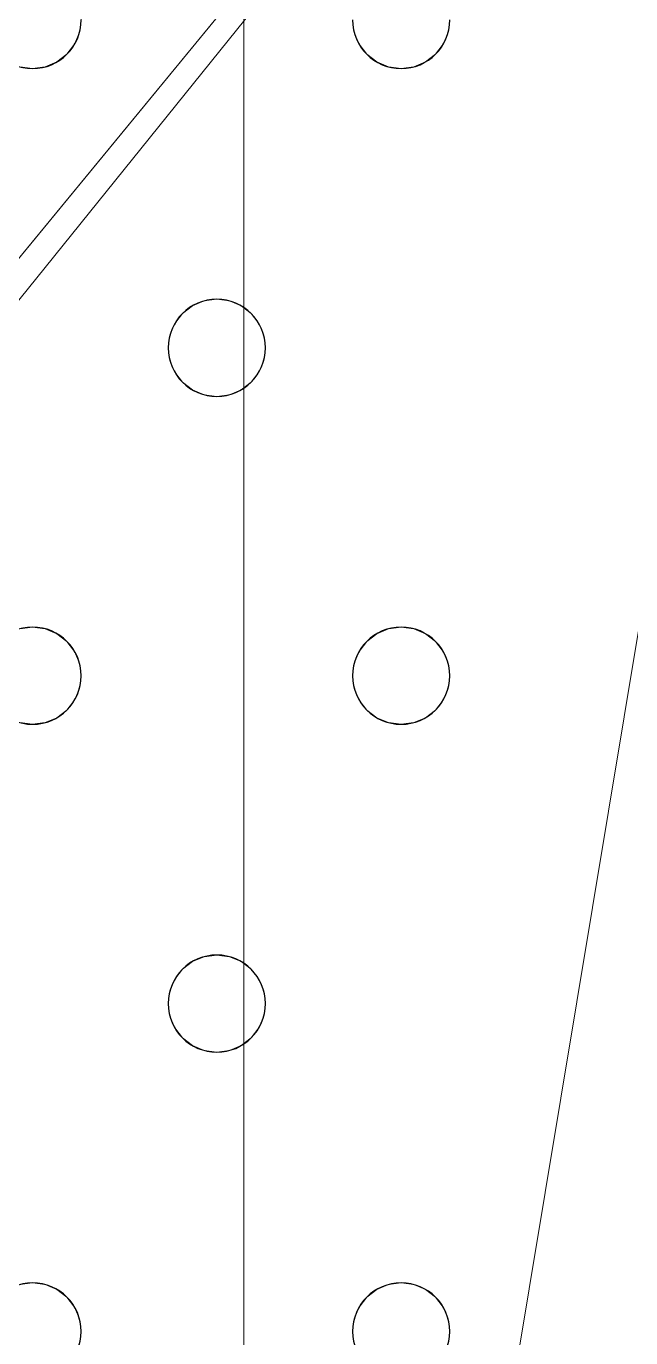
# Model space of a CAD drawing. Header units: millimetres. Extents: x -1 to 1201, y -701 to 1.
# Drawn here: x 1059.6 to 1109.3, y -260.5 to -152.5 of the extents above; entities that cross this region are included whole.
import ezdxf

# ---------------------------------------------------------------- set-up
doc = ezdxf.new("R2010")
doc.units = ezdxf.units.MM
doc.layers.add('IQ_200_3D', color=1, linetype='Continuous')
doc.layers.add('IQ_204_2D', color=7, linetype='Continuous')

msp = doc.modelspace()

# ---------------------------------------------------------------- linework, layer by layer
at = {"layer": 'IQ_200_3D', "lineweight": 18}
for points, invisible_edges in [([(1122.45, -119.8, 890), (1094.45, -152, 890), (1094.31, -153.04, 890), (1094.31, -204.96, 890)], 13), ([(1094.45, -206, 890), (1122.45, -119.8, 890), (1094.31, -204.96, 890)], 3), ([(1122.45, -349.07, 888), (1094.31, -261.04, 888), (1094.45, -260, 888), (1122.45, -119.8, 888)], 5), ([(1094.45, -206, 888), (1122.45, -119.8, 888), (1094.45, -260, 888), (1094.31, -207.04, 888)], 7), ([(1122.45, -119.8, 888), (1094.45, -206, 888), (1094.31, -204.96, 888), (1094.31, -153.04, 888)], 13), ([(1094.31, -153.04, 888), (1094.45, -152, 888), (1122.45, -119.8, 888)], 14), ([(1122.45, -119.8, 890), (1094.45, -206, 890), (1094.45, -260, 890), (1122.45, -349.07, 890)], 7), ([(1086.45, -152, 888), (1086.59, -153.04, 888), (1064.12, -152, 888), (1063.98, -150.96, 888)], 10), ([(1064.12, -152, 890), (1063.98, -153.04, 890), (1086.59, -153.04, 890), (1086.45, -152, 890)], 10), ([(1086.59, -153.04, 888), (1086.99, -154, 888), (1063.98, -153.04, 888), (1064.12, -152, 888)], 10), ([(1063.98, -153.04, 890), (1064.12, -152, 890), (1064.12, -152, 888), (1063.98, -153.04, 888)], 8), ([(1086.45, -152, 890), (1086.59, -153.04, 890), (1086.59, -153.04, 888), (1086.45, -152, 888)], 2), ([(1094.31, -153.04, 890), (1094.45, -152, 890), (1094.45, -152, 888), (1094.31, -153.04, 888)], 8), ([(1063.58, -154, 890), (1075.28, -175, 890), (1086.99, -154, 890), (1063.98, -153.04, 890)], 7), ([(1063.58, -154, 888), (1063.98, -153.04, 888), (1086.99, -154, 888), (1075.28, -175, 888)], 14), ([(1063.58, -154, 890), (1063.98, -153.04, 890), (1063.98, -153.04, 888), (1063.58, -154, 888)], 10), ([(1086.59, -153.04, 890), (1063.98, -153.04, 890), (1086.99, -154, 890)], 3), ([(1086.59, -153.04, 890), (1086.99, -154, 890), (1086.99, -154, 888), (1086.59, -153.04, 888)], 10), ([(1094.31, -204.96, 890), (1094.31, -153.04, 890), (1093.91, -154, 890), (1093.91, -204, 890)], 5), ([(1094.31, -204.96, 888), (1093.91, -204, 888), (1093.91, -154, 888), (1094.31, -153.04, 888)], 10), ([(1093.91, -154, 890), (1094.31, -153.04, 890), (1094.31, -153.04, 888), (1093.91, -154, 888)], 10), ([(1075.28, -175, 890), (1063.58, -154, 890), (1062.95, -154.83, 890), (1074.25, -175.14, 890)], 5), ([(1075.28, -175, 888), (1074.25, -175.14, 888), (1062.95, -154.83, 888), (1063.58, -154, 888)], 10), ([(1062.95, -154.83, 890), (1063.58, -154, 890), (1063.58, -154, 888), (1062.95, -154.83, 888)], 10), ([(1087.62, -154.83, 890), (1086.99, -154, 890), (1075.28, -175, 890), (1076.32, -175.14, 890)], 10), ([(1087.62, -154.83, 888), (1076.32, -175.14, 888), (1075.28, -175, 888), (1086.99, -154, 888)], 5), ([(1086.99, -154, 890), (1087.62, -154.83, 890), (1087.62, -154.83, 888), (1086.99, -154, 888)], 10), ([(1093.91, -204, 890), (1093.91, -154, 890), (1093.28, -154.83, 890), (1093.28, -203.17, 890)], 5), ([(1093.91, -154, 888), (1093.91, -204, 888), (1093.28, -154.83, 888)], 3), ([(1093.28, -154.83, 890), (1093.91, -154, 890), (1093.91, -154, 888), (1093.28, -154.83, 888)], 10), ([(1062.12, -155.46, 890), (1061.15, -155.86, 890), (1073.28, -175.54, 890), (1074.25, -175.14, 890)], 10), ([(1061.15, -155.86, 888), (1062.12, -155.46, 888), (1073.28, -175.54, 888), (1072.46, -176.17, 888)], 10), ([(1061.15, -155.86, 890), (1062.12, -155.46, 890), (1062.12, -155.46, 888), (1061.15, -155.86, 888)], 10), ([(1062.12, -155.46, 890), (1074.25, -175.14, 890), (1062.95, -154.83, 890)], 3), ([(1074.25, -175.14, 888), (1073.28, -175.54, 888), (1062.12, -155.46, 888), (1062.95, -154.83, 888)], 10), ([(1062.12, -155.46, 890), (1062.95, -154.83, 890), (1062.95, -154.83, 888), (1062.12, -155.46, 888)], 10), ([(1088.45, -155.46, 890), (1087.62, -154.83, 890), (1076.32, -175.14, 890), (1077.28, -175.54, 890)], 10), ([(1076.32, -175.14, 888), (1087.62, -154.83, 888), (1088.45, -155.46, 888), (1077.28, -175.54, 888)], 5), ([(1089.42, -155.86, 890), (1088.45, -155.46, 890), (1077.28, -175.54, 890), (1078.11, -176.17, 890)], 10), ([(1089.42, -155.86, 888), (1078.11, -176.17, 888), (1077.28, -175.54, 888), (1088.45, -155.46, 888)], 5), ([(1092.45, -155.46, 890), (1091.49, -155.86, 890), (1079.15, -177.96, 890), (1079.28, -179, 890)], 10), ([(1092.45, -155.46, 888), (1079.28, -179, 888), (1079.15, -177.96, 888), (1091.49, -155.86, 888)], 5), ([(1092.45, -155.46, 890), (1079.28, -179, 890), (1092.45, -202.54, 890), (1093.28, -203.17, 890)], 11), ([(1092.45, -155.46, 888), (1093.28, -203.17, 888), (1092.45, -202.54, 888), (1079.28, -179, 888)], 13), ([(1087.62, -154.83, 890), (1088.45, -155.46, 890), (1088.45, -155.46, 888), (1087.62, -154.83, 888)], 10), ([(1088.45, -155.46, 890), (1089.42, -155.86, 890), (1089.42, -155.86, 888), (1088.45, -155.46, 888)], 10), ([(1091.49, -155.86, 890), (1092.45, -155.46, 890), (1092.45, -155.46, 888), (1091.49, -155.86, 888)], 10), ([(1092.45, -155.46, 890), (1093.28, -203.17, 890), (1093.28, -154.83, 890)], 3), ([(1093.28, -154.83, 888), (1093.91, -204, 888), (1093.28, -203.17, 888), (1092.45, -155.46, 888)], 5), ([(1092.45, -155.46, 890), (1093.28, -154.83, 890), (1093.28, -154.83, 888), (1092.45, -155.46, 888)], 10), ([(1047.78, -176.17, 890), (1060.12, -156, 890), (1059.08, -155.86, 890), (1046.95, -175.54, 890)], 5), ([(1060.12, -156, 888), (1048.42, -177, 888), (1047.78, -176.17, 888), (1059.08, -155.86, 888)], 5), ([(1048.42, -177, 890), (1071.82, -177, 890), (1060.12, -156, 890), (1047.78, -176.17, 890)], 7), ([(1048.42, -177, 888), (1060.12, -156, 888), (1071.82, -177, 888)], 15), ([(1060.12, -156, 888), (1059.08, -155.86, 888), (1059.08, -155.86, 890), (1060.12, -156, 890)], 10), ([(1072.46, -176.17, 890), (1061.15, -155.86, 890), (1060.12, -156, 890), (1071.82, -177, 890)], 5), ([(1060.12, -156, 888), (1061.15, -155.86, 888), (1072.46, -176.17, 888), (1071.82, -177, 888)], 10), ([(1061.15, -155.86, 888), (1060.12, -156, 888), (1060.12, -156, 890), (1061.15, -155.86, 890)], 10), ([(1061.15, -155.86, 890), (1072.46, -176.17, 890), (1073.28, -175.54, 890)], 13), ([(1090.45, -156, 890), (1089.42, -155.86, 890), (1078.11, -176.17, 890), (1078.75, -177, 890)], 10), ([(1090.45, -156, 888), (1078.75, -177, 888), (1078.11, -176.17, 888), (1089.42, -155.86, 888)], 5), ([(1091.49, -155.86, 890), (1090.45, -156, 890), (1078.75, -177, 890), (1079.15, -177.96, 890)], 10), ([(1091.49, -155.86, 888), (1079.15, -177.96, 888), (1078.75, -177, 888), (1090.45, -156, 888)], 5), ([(1090.45, -156, 888), (1089.42, -155.86, 888), (1089.42, -155.86, 890), (1090.45, -156, 890)], 10), ([(1091.49, -155.86, 888), (1090.45, -156, 888), (1090.45, -156, 890), (1091.49, -155.86, 890)], 10), ([(1073.28, -175.54, 890), (1072.46, -176.17, 890), (1072.46, -176.17, 888), (1073.28, -175.54, 888)], 10), ([(1074.25, -175.14, 890), (1073.28, -175.54, 890), (1073.28, -175.54, 888), (1074.25, -175.14, 888)], 10), ([(1074.25, -175.14, 888), (1075.28, -175, 888), (1075.28, -175, 890), (1074.25, -175.14, 890)], 10), ([(1075.28, -175, 888), (1076.32, -175.14, 888), (1076.32, -175.14, 890), (1075.28, -175, 890)], 10), ([(1077.28, -175.54, 890), (1076.32, -175.14, 890), (1076.32, -175.14, 888), (1077.28, -175.54, 888)], 10), ([(1078.11, -176.17, 890), (1077.28, -175.54, 890), (1077.28, -175.54, 888), (1078.11, -176.17, 888)], 10), ([(1048.42, -177, 890), (1048.81, -177.96, 890), (1071.42, -177.96, 890), (1071.82, -177, 890)], 10), ([(1048.42, -177, 888), (1071.82, -177, 888), (1071.42, -177.96, 888), (1048.81, -177.96, 888)], 5), ([(1071.82, -177, 890), (1071.42, -177.96, 890), (1071.42, -177.96, 888), (1071.82, -177, 888)], 10), ([(1072.46, -176.17, 890), (1071.82, -177, 890), (1071.82, -177, 888), (1072.46, -176.17, 888)], 10), ([(1078.75, -177, 890), (1078.11, -176.17, 890), (1078.11, -176.17, 888), (1078.75, -177, 888)], 10), ([(1079.15, -177.96, 890), (1078.75, -177, 890), (1078.75, -177, 888), (1079.15, -177.96, 888)], 10), ([(1071.42, -177.96, 890), (1048.81, -177.96, 890), (1071.28, -179, 890)], 3), ([(1048.95, -179, 890), (1071.42, -180.04, 890), (1071.28, -179, 890), (1048.81, -177.96, 890)], 5), ([(1048.81, -177.96, 888), (1071.42, -177.96, 888), (1071.28, -179, 888), (1048.95, -179, 888)], 5), ([(1071.42, -177.96, 890), (1071.28, -179, 890), (1071.28, -179, 888), (1071.42, -177.96, 888)], 8), ([(1079.28, -179, 890), (1079.15, -177.96, 890), (1079.15, -177.96, 888), (1079.28, -179, 888)], 2), ([(1048.81, -180.04, 890), (1071.42, -180.04, 890), (1048.95, -179, 890)], 3), ([(1071.42, -180.04, 888), (1048.81, -180.04, 888), (1048.95, -179, 888), (1071.28, -179, 888)], 5), ([(1071.28, -179, 890), (1071.42, -180.04, 890), (1071.42, -180.04, 888), (1071.28, -179, 888)], 2), ([(1079.15, -180.04, 890), (1091.49, -202.14, 890), (1092.45, -202.54, 890), (1079.28, -179, 890)], 5), ([(1092.45, -202.54, 888), (1091.49, -202.14, 888), (1079.15, -180.04, 888), (1079.28, -179, 888)], 10), ([(1079.15, -180.04, 890), (1079.28, -179, 890), (1079.28, -179, 888), (1079.15, -180.04, 888)], 8), ([(1048.81, -180.04, 890), (1048.42, -181, 890), (1071.82, -181, 890), (1071.42, -180.04, 890)], 10), ([(1048.81, -180.04, 888), (1071.42, -180.04, 888), (1071.82, -181, 888), (1048.42, -181, 888)], 5), ([(1071.42, -180.04, 890), (1071.82, -181, 890), (1071.82, -181, 888), (1071.42, -180.04, 888)], 10), ([(1091.49, -202.14, 890), (1079.15, -180.04, 890), (1078.75, -181, 890), (1090.45, -202, 890)], 5), ([(1091.49, -202.14, 888), (1090.45, -202, 888), (1078.75, -181, 888), (1079.15, -180.04, 888)], 10), ([(1078.75, -181, 890), (1079.15, -180.04, 890), (1079.15, -180.04, 888), (1078.75, -181, 888)], 10), ([(1048.42, -181, 890), (1047.78, -181.83, 890), (1060.12, -202, 890), (1071.82, -181, 890)], 14), ([(1048.42, -181, 888), (1071.82, -181, 888), (1060.12, -202, 888), (1047.78, -181.83, 888)], 7), ([(1060.12, -202, 890), (1061.15, -202.14, 890), (1072.46, -181.83, 890), (1071.82, -181, 890)], 10), ([(1072.46, -181.83, 888), (1061.15, -202.14, 888), (1060.12, -202, 888), (1071.82, -181, 888)], 5), ([(1071.82, -181, 890), (1072.46, -181.83, 890), (1072.46, -181.83, 888), (1071.82, -181, 888)], 10), ([(1090.45, -202, 890), (1078.75, -181, 890), (1078.11, -181.83, 890), (1089.42, -202.14, 890)], 5), ([(1090.45, -202, 888), (1089.42, -202.14, 888), (1078.11, -181.83, 888), (1078.75, -181, 888)], 10), ([(1078.11, -181.83, 890), (1078.75, -181, 890), (1078.75, -181, 888), (1078.11, -181.83, 888)], 10), ([(1047.78, -181.83, 888), (1060.12, -202, 888), (1059.08, -202.14, 888), (1046.95, -182.46, 888)], 5), ([(1047.78, -181.83, 890), (1059.08, -202.14, 890), (1060.12, -202, 890)], 13), ([(1061.15, -202.14, 890), (1062.12, -202.54, 890), (1073.28, -182.46, 890), (1072.46, -181.83, 890)], 10), ([(1073.28, -182.46, 888), (1062.12, -202.54, 888), (1061.15, -202.14, 888), (1072.46, -181.83, 888)], 5), ([(1073.28, -182.46, 890), (1062.12, -202.54, 890), (1074.25, -182.86, 890)], 3), ([(1074.25, -182.86, 888), (1062.95, -203.17, 888), (1062.12, -202.54, 888), (1073.28, -182.46, 888)], 5), ([(1072.46, -181.83, 890), (1073.28, -182.46, 890), (1073.28, -182.46, 888), (1072.46, -181.83, 888)], 10), ([(1073.28, -182.46, 890), (1074.25, -182.86, 890), (1074.25, -182.86, 888), (1073.28, -182.46, 888)], 10), ([(1088.45, -202.54, 890), (1077.28, -182.46, 890), (1076.32, -182.86, 890), (1087.62, -203.17, 890)], 5), ([(1088.45, -202.54, 888), (1087.62, -203.17, 888), (1076.32, -182.86, 888), (1077.28, -182.46, 888)], 10), ([(1076.32, -182.86, 890), (1077.28, -182.46, 890), (1077.28, -182.46, 888), (1076.32, -182.86, 888)], 10), ([(1089.42, -202.14, 890), (1078.11, -181.83, 890), (1077.28, -182.46, 890), (1088.45, -202.54, 890)], 5), ([(1089.42, -202.14, 888), (1088.45, -202.54, 888), (1077.28, -182.46, 888), (1078.11, -181.83, 888)], 10), ([(1077.28, -182.46, 890), (1078.11, -181.83, 890), (1078.11, -181.83, 888), (1077.28, -182.46, 888)], 10), ([(1074.25, -182.86, 890), (1062.12, -202.54, 890), (1062.95, -203.17, 890), (1075.28, -183, 890)], 5), ([(1075.28, -183, 888), (1063.58, -204, 888), (1062.95, -203.17, 888), (1074.25, -182.86, 888)], 5), ([(1075.28, -183, 890), (1062.95, -203.17, 890), (1063.58, -204, 890)], 13), ([(1086.99, -204, 890), (1075.28, -183, 890), (1063.58, -204, 890), (1086.59, -204.96, 890)], 7), ([(1063.58, -204, 888), (1075.28, -183, 888), (1086.99, -204, 888), (1086.59, -204.96, 888)], 11), ([(1075.28, -183, 888), (1074.25, -182.86, 888), (1074.25, -182.86, 890), (1075.28, -183, 890)], 10), ([(1087.62, -203.17, 890), (1076.32, -182.86, 890), (1075.28, -183, 890), (1086.99, -204, 890)], 5), ([(1087.62, -203.17, 888), (1086.99, -204, 888), (1075.28, -183, 888), (1076.32, -182.86, 888)], 10), ([(1076.32, -182.86, 888), (1075.28, -183, 888), (1075.28, -183, 890), (1076.32, -182.86, 890)], 10), ([(1059.08, -202.14, 888), (1060.12, -202, 888), (1060.12, -202, 890), (1059.08, -202.14, 890)], 10), ([(1060.12, -202, 888), (1061.15, -202.14, 888), (1061.15, -202.14, 890), (1060.12, -202, 890)], 10), ([(1062.12, -202.54, 890), (1061.15, -202.14, 890), (1061.15, -202.14, 888), (1062.12, -202.54, 888)], 10), ([(1062.95, -203.17, 890), (1062.12, -202.54, 890), (1062.12, -202.54, 888), (1062.95, -203.17, 888)], 10), ([(1088.45, -202.54, 890), (1087.62, -203.17, 890), (1087.62, -203.17, 888), (1088.45, -202.54, 888)], 10), ([(1089.42, -202.14, 890), (1088.45, -202.54, 890), (1088.45, -202.54, 888), (1089.42, -202.14, 888)], 10), ([(1089.42, -202.14, 888), (1090.45, -202, 888), (1090.45, -202, 890), (1089.42, -202.14, 890)], 10), ([(1090.45, -202, 888), (1091.49, -202.14, 888), (1091.49, -202.14, 890), (1090.45, -202, 890)], 10), ([(1092.45, -202.54, 890), (1091.49, -202.14, 890), (1091.49, -202.14, 888), (1092.45, -202.54, 888)], 10), ([(1093.28, -203.17, 890), (1092.45, -202.54, 890), (1092.45, -202.54, 888), (1093.28, -203.17, 888)], 10), ([(1063.58, -204, 890), (1062.95, -203.17, 890), (1062.95, -203.17, 888), (1063.58, -204, 888)], 10), ([(1063.58, -204, 890), (1063.98, -204.96, 890), (1086.59, -204.96, 890)], 14), ([(1063.98, -204.96, 888), (1063.58, -204, 888), (1086.59, -204.96, 888), (1086.45, -206, 888)], 10), ([(1063.98, -204.96, 890), (1063.58, -204, 890), (1063.58, -204, 888), (1063.98, -204.96, 888)], 10), ([(1086.99, -204, 890), (1086.59, -204.96, 890), (1086.59, -204.96, 888), (1086.99, -204, 888)], 10), ([(1087.62, -203.17, 890), (1086.99, -204, 890), (1086.99, -204, 888), (1087.62, -203.17, 888)], 10), ([(1093.91, -204, 890), (1093.28, -203.17, 890), (1093.28, -203.17, 888), (1093.91, -204, 888)], 10), ([(1094.31, -204.96, 890), (1093.91, -204, 890), (1093.91, -204, 888), (1094.31, -204.96, 888)], 10), ([(1063.98, -204.96, 890), (1064.12, -206, 890), (1086.45, -206, 890), (1086.59, -204.96, 890)], 10), ([(1064.12, -206, 888), (1063.98, -204.96, 888), (1086.45, -206, 888), (1086.59, -207.04, 888)], 10), ([(1064.12, -206, 890), (1063.98, -204.96, 890), (1063.98, -204.96, 888), (1064.12, -206, 888)], 2), ([(1086.59, -204.96, 890), (1086.45, -206, 890), (1086.45, -206, 888), (1086.59, -204.96, 888)], 8), ([(1094.45, -206, 890), (1094.31, -204.96, 890), (1094.31, -204.96, 888), (1094.45, -206, 888)], 2), ([(1064.12, -206, 890), (1063.98, -207.04, 890), (1086.59, -207.04, 890), (1086.45, -206, 890)], 10), ([(1063.98, -207.04, 888), (1064.12, -206, 888), (1086.59, -207.04, 888), (1086.99, -208, 888)], 10), ([(1063.98, -207.04, 890), (1064.12, -206, 890), (1064.12, -206, 888), (1063.98, -207.04, 888)], 8), ([(1086.45, -206, 890), (1086.59, -207.04, 890), (1086.59, -207.04, 888), (1086.45, -206, 888)], 2), ([(1094.31, -258.96, 890), (1094.45, -206, 890), (1094.31, -207.04, 890), (1093.91, -258, 890)], 5), ([(1094.45, -260, 890), (1094.45, -206, 890), (1094.31, -258.96, 890)], 3), ([(1094.31, -207.04, 890), (1094.45, -206, 890), (1094.45, -206, 888), (1094.31, -207.04, 888)], 8), ([(1063.98, -207.04, 890), (1063.58, -208, 890), (1086.99, -208, 890), (1086.59, -207.04, 890)], 10), ([(1063.58, -208, 888), (1063.98, -207.04, 888), (1086.99, -208, 888), (1075.28, -229, 888)], 14), ([(1063.58, -208, 890), (1063.98, -207.04, 890), (1063.98, -207.04, 888), (1063.58, -208, 888)], 10), ([(1086.59, -207.04, 890), (1086.99, -208, 890), (1086.99, -208, 888), (1086.59, -207.04, 888)], 10), ([(1093.91, -258, 890), (1094.31, -207.04, 890), (1093.91, -208, 890), (1093.28, -257.17, 890)], 5), ([(1094.31, -207.04, 888), (1094.45, -260, 888), (1094.31, -258.96, 888), (1093.91, -208, 888)], 5), ([(1093.91, -208, 890), (1094.31, -207.04, 890), (1094.31, -207.04, 888), (1093.91, -208, 888)], 10), ([(1063.58, -208, 890), (1062.95, -208.83, 890), (1075.28, -229, 890), (1086.99, -208, 890)], 14), ([(1075.28, -229, 888), (1074.25, -229.14, 888), (1062.95, -208.83, 888), (1063.58, -208, 888)], 10), ([(1062.95, -208.83, 890), (1063.58, -208, 890), (1063.58, -208, 888), (1062.95, -208.83, 888)], 10), ([(1087.62, -208.83, 890), (1086.99, -208, 890), (1075.28, -229, 890), (1076.32, -229.14, 890)], 10), ([(1087.62, -208.83, 888), (1076.32, -229.14, 888), (1075.28, -229, 888), (1086.99, -208, 888)], 5), ([(1086.99, -208, 890), (1087.62, -208.83, 890), (1087.62, -208.83, 888), (1086.99, -208, 888)], 10), ([(1093.28, -257.17, 890), (1093.91, -208, 890), (1093.28, -208.83, 890), (1092.45, -256.54, 890)], 5), ([(1093.91, -208, 888), (1094.31, -258.96, 888), (1093.91, -258, 888), (1093.28, -208.83, 888)], 5), ([(1093.28, -208.83, 890), (1093.91, -208, 890), (1093.91, -208, 888), (1093.28, -208.83, 888)], 10), ([(1061.15, -209.86, 890), (1072.46, -230.17, 890), (1073.28, -229.54, 890), (1062.12, -209.46, 890)], 5), ([(1062.12, -209.46, 888), (1074.25, -229.14, 888), (1073.28, -229.54, 888), (1061.15, -209.86, 888)], 5), ([(1061.15, -209.86, 890), (1062.12, -209.46, 890), (1062.12, -209.46, 888), (1061.15, -209.86, 888)], 10), ([(1062.95, -208.83, 890), (1062.12, -209.46, 890), (1074.25, -229.14, 890), (1075.28, -229, 890)], 10), ([(1074.25, -229.14, 888), (1062.12, -209.46, 888), (1062.95, -208.83, 888)], 13), ([(1062.12, -209.46, 890), (1062.95, -208.83, 890), (1062.95, -208.83, 888), (1062.12, -209.46, 888)], 10), ([(1073.28, -229.54, 890), (1074.25, -229.14, 890), (1062.12, -209.46, 890)], 14), ([(1088.45, -209.46, 890), (1087.62, -208.83, 890), (1076.32, -229.14, 890), (1077.28, -229.54, 890)], 10), ([(1076.32, -229.14, 888), (1087.62, -208.83, 888), (1088.45, -209.46, 888)], 13), ([(1077.28, -229.54, 888), (1076.32, -229.14, 888), (1088.45, -209.46, 888), (1089.42, -209.86, 888)], 10), ([(1088.45, -209.46, 890), (1077.28, -229.54, 890), (1089.42, -209.86, 890)], 3), ([(1079.15, -231.96, 890), (1092.45, -209.46, 890), (1091.49, -209.86, 890), (1078.75, -231, 890)], 5), ([(1079.15, -231.96, 888), (1078.75, -231, 888), (1091.49, -209.86, 888), (1092.45, -209.46, 888)], 10), ([(1079.28, -233, 890), (1092.45, -209.46, 890), (1079.15, -231.96, 890)], 3), ([(1092.45, -209.46, 888), (1079.28, -233, 888), (1079.15, -231.96, 888)], 13), ([(1092.45, -256.54, 890), (1093.28, -208.83, 890), (1092.45, -209.46, 890), (1079.28, -233, 890)], 13), ([(1092.45, -209.46, 888), (1093.28, -257.17, 888), (1092.45, -256.54, 888), (1079.28, -233, 888)], 13), ([(1087.62, -208.83, 890), (1088.45, -209.46, 890), (1088.45, -209.46, 888), (1087.62, -208.83, 888)], 10), ([(1088.45, -209.46, 890), (1089.42, -209.86, 890), (1089.42, -209.86, 888), (1088.45, -209.46, 888)], 10), ([(1091.49, -209.86, 890), (1092.45, -209.46, 890), (1092.45, -209.46, 888), (1091.49, -209.86, 888)], 10), ([(1093.28, -208.83, 888), (1093.91, -258, 888), (1093.28, -257.17, 888), (1092.45, -209.46, 888)], 5), ([(1092.45, -209.46, 890), (1093.28, -208.83, 890), (1093.28, -208.83, 888), (1092.45, -209.46, 888)], 10), ([(1059.08, -209.86, 888), (1060.12, -210, 888), (1047.78, -230.17, 888), (1046.95, -229.54, 888)], 10), ([(1060.12, -210, 890), (1059.08, -209.86, 890), (1047.78, -230.17, 890), (1048.42, -231, 890)], 10), ([(1048.42, -231, 888), (1047.78, -230.17, 888), (1060.12, -210, 888), (1071.82, -231, 888)], 14), ([(1071.82, -231, 890), (1060.12, -210, 890), (1048.42, -231, 890), (1048.81, -231.96, 890)], 11), ([(1060.12, -210, 888), (1059.08, -209.86, 888), (1059.08, -209.86, 890), (1060.12, -210, 890)], 10), ([(1072.46, -230.17, 890), (1061.15, -209.86, 890), (1060.12, -210, 890), (1071.82, -231, 890)], 5), ([(1072.46, -230.17, 888), (1060.12, -210, 888), (1061.15, -209.86, 888), (1073.28, -229.54, 888)], 5), ([(1061.15, -209.86, 888), (1060.12, -210, 888), (1060.12, -210, 890), (1061.15, -209.86, 890)], 10), ([(1071.82, -231, 888), (1060.12, -210, 888), (1072.46, -230.17, 888)], 3), ([(1078.11, -230.17, 890), (1090.45, -210, 890), (1089.42, -209.86, 890), (1077.28, -229.54, 890)], 5), ([(1089.42, -209.86, 888), (1090.45, -210, 888), (1078.11, -230.17, 888), (1077.28, -229.54, 888)], 10), ([(1090.45, -210, 890), (1078.11, -230.17, 890), (1078.75, -231, 890), (1091.49, -209.86, 890)], 5), ([(1078.75, -231, 888), (1078.11, -230.17, 888), (1090.45, -210, 888), (1091.49, -209.86, 888)], 10), ([(1090.45, -210, 888), (1089.42, -209.86, 888), (1089.42, -209.86, 890), (1090.45, -210, 890)], 10), ([(1091.49, -209.86, 888), (1090.45, -210, 888), (1090.45, -210, 890), (1091.49, -209.86, 890)], 10), ([(1073.28, -229.54, 890), (1072.46, -230.17, 890), (1072.46, -230.17, 888), (1073.28, -229.54, 888)], 10), ([(1074.25, -229.14, 890), (1073.28, -229.54, 890), (1073.28, -229.54, 888), (1074.25, -229.14, 888)], 10), ([(1074.25, -229.14, 888), (1075.28, -229, 888), (1075.28, -229, 890), (1074.25, -229.14, 890)], 10), ([(1075.28, -229, 888), (1076.32, -229.14, 888), (1076.32, -229.14, 890), (1075.28, -229, 890)], 10), ([(1077.28, -229.54, 890), (1076.32, -229.14, 890), (1076.32, -229.14, 888), (1077.28, -229.54, 888)], 10), ([(1078.11, -230.17, 890), (1077.28, -229.54, 890), (1077.28, -229.54, 888), (1078.11, -230.17, 888)], 10), ([(1048.81, -231.96, 888), (1048.42, -231, 888), (1071.82, -231, 888), (1071.42, -231.96, 888)], 10), ([(1071.82, -231, 890), (1048.81, -231.96, 890), (1071.42, -231.96, 890)], 3), ([(1071.82, -231, 890), (1071.42, -231.96, 890), (1071.42, -231.96, 888), (1071.82, -231, 888)], 10), ([(1072.46, -230.17, 890), (1071.82, -231, 890), (1071.82, -231, 888), (1072.46, -230.17, 888)], 10), ([(1078.75, -231, 890), (1078.11, -230.17, 890), (1078.11, -230.17, 888), (1078.75, -231, 888)], 10), ([(1079.15, -231.96, 890), (1078.75, -231, 890), (1078.75, -231, 888), (1079.15, -231.96, 888)], 10), ([(1071.42, -231.96, 890), (1048.81, -231.96, 890), (1048.95, -233, 890), (1071.28, -233, 890)], 5), ([(1048.95, -233, 888), (1048.81, -231.96, 888), (1071.42, -231.96, 888), (1071.28, -233, 888)], 10), ([(1071.42, -231.96, 890), (1071.28, -233, 890), (1071.28, -233, 888), (1071.42, -231.96, 888)], 8), ([(1079.28, -233, 890), (1079.15, -231.96, 890), (1079.15, -231.96, 888), (1079.28, -233, 888)], 2), ([(1048.95, -233, 890), (1048.81, -234.04, 890), (1071.42, -234.04, 890), (1071.28, -233, 890)], 10), ([(1071.42, -234.04, 888), (1048.81, -234.04, 888), (1048.95, -233, 888), (1071.28, -233, 888)], 5), ([(1071.28, -233, 890), (1071.42, -234.04, 890), (1071.42, -234.04, 888), (1071.28, -233, 888)], 2), ([(1092.45, -256.54, 890), (1079.28, -233, 890), (1079.15, -234.04, 890), (1091.49, -256.14, 890)], 5), ([(1092.45, -256.54, 888), (1091.49, -256.14, 888), (1079.15, -234.04, 888), (1079.28, -233, 888)], 10), ([(1079.15, -234.04, 890), (1079.28, -233, 890), (1079.28, -233, 888), (1079.15, -234.04, 888)], 8), ([(1071.82, -235, 890), (1071.42, -234.04, 890), (1048.81, -234.04, 890), (1048.42, -235, 890)], 10), ([(1071.82, -235, 888), (1048.42, -235, 888), (1048.81, -234.04, 888), (1071.42, -234.04, 888)], 5), ([(1071.42, -234.04, 890), (1071.82, -235, 890), (1071.82, -235, 888), (1071.42, -234.04, 888)], 10), ([(1078.75, -235, 890), (1090.45, -256, 890), (1091.49, -256.14, 890), (1079.15, -234.04, 890)], 5), ([(1091.49, -256.14, 888), (1090.45, -256, 888), (1078.75, -235, 888), (1079.15, -234.04, 888)], 10), ([(1078.75, -235, 890), (1079.15, -234.04, 890), (1079.15, -234.04, 888), (1078.75, -235, 888)], 10), ([(1060.12, -256, 890), (1048.42, -235, 890), (1047.78, -235.83, 890), (1059.08, -256.14, 890)], 5), ([(1060.12, -256, 888), (1059.08, -256.14, 888), (1047.78, -235.83, 888), (1048.42, -235, 888)], 10), ([(1071.82, -235, 890), (1048.42, -235, 890), (1060.12, -256, 890), (1072.46, -235.83, 890)], 7), ([(1060.12, -256, 888), (1048.42, -235, 888), (1071.82, -235, 888), (1072.46, -235.83, 888)], 11), ([(1071.82, -235, 890), (1072.46, -235.83, 890), (1072.46, -235.83, 888), (1071.82, -235, 888)], 10), ([(1090.45, -256, 890), (1078.75, -235, 890), (1078.11, -235.83, 890), (1089.42, -256.14, 890)], 5), ([(1090.45, -256, 888), (1089.42, -256.14, 888), (1078.11, -235.83, 888), (1078.75, -235, 888)], 10), ([(1078.11, -235.83, 890), (1078.75, -235, 890), (1078.75, -235, 888), (1078.11, -235.83, 888)], 10), ([(1072.46, -235.83, 890), (1060.12, -256, 890), (1061.15, -256.14, 890), (1073.28, -236.46, 890)], 5), ([(1060.12, -256, 888), (1072.46, -235.83, 888), (1061.15, -256.14, 888)], 3), ([(1073.28, -236.46, 888), (1062.12, -256.54, 888), (1061.15, -256.14, 888), (1072.46, -235.83, 888)], 5), ([(1073.28, -236.46, 890), (1061.15, -256.14, 890), (1062.12, -256.54, 890), (1074.25, -236.86, 890)], 5), ([(1062.12, -256.54, 888), (1073.28, -236.46, 888), (1074.25, -236.86, 888)], 13), ([(1072.46, -235.83, 890), (1073.28, -236.46, 890), (1073.28, -236.46, 888), (1072.46, -235.83, 888)], 10), ([(1073.28, -236.46, 890), (1074.25, -236.86, 890), (1074.25, -236.86, 888), (1073.28, -236.46, 888)], 10), ([(1077.28, -236.46, 890), (1076.32, -236.86, 890), (1088.45, -256.54, 890), (1089.42, -256.14, 890)], 10), ([(1088.45, -256.54, 888), (1087.62, -257.17, 888), (1076.32, -236.86, 888), (1077.28, -236.46, 888)], 10), ([(1076.32, -236.86, 890), (1077.28, -236.46, 890), (1077.28, -236.46, 888), (1076.32, -236.86, 888)], 10), ([(1078.11, -235.83, 890), (1077.28, -236.46, 890), (1089.42, -256.14, 890)], 14), ([(1089.42, -256.14, 888), (1088.45, -256.54, 888), (1077.28, -236.46, 888), (1078.11, -235.83, 888)], 10), ([(1077.28, -236.46, 890), (1078.11, -235.83, 890), (1078.11, -235.83, 888), (1077.28, -236.46, 888)], 10), ([(1074.25, -236.86, 890), (1062.12, -256.54, 890), (1062.95, -257.17, 890)], 13), ([(1062.95, -257.17, 888), (1062.12, -256.54, 888), (1074.25, -236.86, 888), (1075.28, -237, 888)], 10), ([(1062.95, -257.17, 890), (1063.58, -258, 890), (1075.28, -237, 890), (1074.25, -236.86, 890)], 10), ([(1075.28, -237, 888), (1063.58, -258, 888), (1062.95, -257.17, 888)], 13), ([(1086.99, -258, 890), (1087.62, -257.17, 890), (1075.28, -237, 890), (1063.58, -258, 890)], 14), ([(1086.99, -258, 888), (1063.98, -258.96, 888), (1063.58, -258, 888), (1075.28, -237, 888)], 13), ([(1075.28, -237, 888), (1074.25, -236.86, 888), (1074.25, -236.86, 890), (1075.28, -237, 890)], 10), ([(1087.62, -257.17, 890), (1088.45, -256.54, 890), (1076.32, -236.86, 890), (1075.28, -237, 890)], 10), ([(1087.62, -257.17, 888), (1086.99, -258, 888), (1075.28, -237, 888), (1076.32, -236.86, 888)], 10), ([(1076.32, -236.86, 888), (1075.28, -237, 888), (1075.28, -237, 890), (1076.32, -236.86, 890)], 10), ([(1059.08, -256.14, 888), (1060.12, -256, 888), (1060.12, -256, 890), (1059.08, -256.14, 890)], 10), ([(1060.12, -256, 888), (1061.15, -256.14, 888), (1061.15, -256.14, 890), (1060.12, -256, 890)], 10), ([(1062.12, -256.54, 890), (1061.15, -256.14, 890), (1061.15, -256.14, 888), (1062.12, -256.54, 888)], 10), ([(1062.95, -257.17, 890), (1062.12, -256.54, 890), (1062.12, -256.54, 888), (1062.95, -257.17, 888)], 10), ([(1088.45, -256.54, 890), (1087.62, -257.17, 890), (1087.62, -257.17, 888), (1088.45, -256.54, 888)], 10), ([(1089.42, -256.14, 890), (1088.45, -256.54, 890), (1088.45, -256.54, 888), (1089.42, -256.14, 888)], 10), ([(1089.42, -256.14, 888), (1090.45, -256, 888), (1090.45, -256, 890), (1089.42, -256.14, 890)], 10), ([(1090.45, -256, 888), (1091.49, -256.14, 888), (1091.49, -256.14, 890), (1090.45, -256, 890)], 10), ([(1092.45, -256.54, 890), (1091.49, -256.14, 890), (1091.49, -256.14, 888), (1092.45, -256.54, 888)], 10), ([(1093.28, -257.17, 890), (1092.45, -256.54, 890), (1092.45, -256.54, 888), (1093.28, -257.17, 888)], 10), ([(1063.58, -258, 890), (1062.95, -257.17, 890), (1062.95, -257.17, 888), (1063.58, -258, 888)], 10), ([(1063.58, -258, 890), (1063.98, -258.96, 890), (1086.99, -258, 890)], 14), ([(1063.98, -258.96, 890), (1063.58, -258, 890), (1063.58, -258, 888), (1063.98, -258.96, 888)], 10), ([(1063.98, -258.96, 890), (1064.12, -260, 890), (1086.59, -258.96, 890), (1086.99, -258, 890)], 10), ([(1086.59, -258.96, 888), (1064.12, -260, 888), (1063.98, -258.96, 888), (1086.99, -258, 888)], 5), ([(1086.99, -258, 890), (1086.59, -258.96, 890), (1086.59, -258.96, 888), (1086.99, -258, 888)], 10), ([(1087.62, -257.17, 890), (1086.99, -258, 890), (1086.99, -258, 888), (1087.62, -257.17, 888)], 10), ([(1093.91, -258, 890), (1093.28, -257.17, 890), (1093.28, -257.17, 888), (1093.91, -258, 888)], 10), ([(1094.31, -258.96, 890), (1093.91, -258, 890), (1093.91, -258, 888), (1094.31, -258.96, 888)], 10), ([(1064.12, -260, 890), (1063.98, -261.04, 890), (1086.45, -260, 890), (1086.59, -258.96, 890)], 10), ([(1064.12, -260, 890), (1063.98, -258.96, 890), (1063.98, -258.96, 888), (1064.12, -260, 888)], 2), ([(1086.45, -260, 888), (1064.12, -260, 888), (1086.59, -258.96, 888)], 3), ([(1086.59, -258.96, 890), (1086.45, -260, 890), (1086.45, -260, 888), (1086.59, -258.96, 888)], 8), ([(1094.45, -260, 890), (1094.31, -258.96, 890), (1094.31, -258.96, 888), (1094.45, -260, 888)], 2), ([(1063.98, -261.04, 890), (1063.58, -262, 890), (1086.59, -261.04, 890), (1086.45, -260, 890)], 10), ([(1063.98, -261.04, 888), (1064.12, -260, 888), (1086.45, -260, 888), (1086.59, -261.04, 888)], 10), ([(1063.98, -261.04, 890), (1064.12, -260, 890), (1064.12, -260, 888), (1063.98, -261.04, 888)], 8), ([(1086.45, -260, 890), (1086.59, -261.04, 890), (1086.59, -261.04, 888), (1086.45, -260, 888)], 2), ([(1122.45, -349.07, 890), (1094.45, -260, 890), (1094.31, -261.04, 890)], 13), ([(1094.31, -261.04, 890), (1094.45, -260, 890), (1094.45, -260, 888), (1094.31, -261.04, 888)], 8)]:
    msp.add_3dface(points, dxfattribs=dict(at, invisible_edges=invisible_edges))
at = {"layer": 'IQ_204_2D'}
for centre, start, end in [((1060.12, -152), 180, 360), ((1090.45, -152), 180, 360), ((1075.28, -179), 0, 180), ((1075.28, -179), 180, 360), ((1060.12, -206), 360, 180), ((1090.45, -206), 0, 180), ((1060.12, -206), 180, 360), ((1090.45, -206), 180, 360), ((1075.28, -233), 0, 180), ((1075.28, -233), 180, 360), ((1060.12, -260), 360, 180), ((1090.45, -260), 0, 180), ((1060.12, -260), 180, 360), ((1090.45, -260), 180, 360)]:
    msp.add_arc(centre, 4, start, end, dxfattribs=at)

# ---------------------------------------------------------------- meshes
at = {"layer": 'IQ_200_3D', "lineweight": 18}
mesh = msp.add_polyface(dxfattribs=at)
corners = [(1200, 0, 850), (1200, -700, 850), (0, -700, 850), (0, 0, 850), (810.5, -594, 850), (811.56, -602.02, 850), (814.65, -609.5, 850), (819.58, -615.92, 850), (826, -620.85, 850), (833.48, -623.94, 850), (841.5, -625, 850), (1059.5, -625, 850), (1067.52, -623.94, 850), (1075, -620.85, 850), (1081.42, -615.92, 850), (1086.35, -609.5, 850), (1089.44, -602.02, 850), (1090.5, -594, 850), (1090.5, -476, 850), (1089.44, -467.98, 850), (1086.35, -460.5, 850), (1081.42, -454.08, 850), (1075, -449.15, 850), (1067.52, -446.06, 850), (1059.5, -445, 850), (841.5, -445, 850), (833.48, -446.06, 850), (826, -449.15, 850), (819.58, -454.08, 850), (814.65, -460.5, 850), (811.56, -467.98, 850), (810.5, -476, 850)]
mesh.append_faces([[corners[k] for k in face] for face in [(29, 3, 28), (6, 2, 5), (4, 2, 31), (23, 0, 22), (13, 1, 12), (15, 1, 14), (11, 1, 10)]], dxfattribs={"vtx0": -1, "vtx1": -1})
mesh.append_faces([[corners[k] for k in face] for face in [(3, 29, 30, 2), (2, 30, 31), (0, 25, 26), (2, 6, 7), (2, 9, 10, 1), (0, 20, 21), (1, 18, 19), (1, 15, 16)]], dxfattribs={"vtx0": -1, "vtx2": -1})
mesh.append_faces([[corners[k] for k in face] for face in [(27, 28, 3), (4, 5, 2), (7, 8, 2), (8, 9, 2), (23, 24, 0), (21, 22, 0), (24, 25, 0), (13, 14, 1), (11, 12, 1), (16, 17, 1), (17, 18, 1)]], dxfattribs={"vtx1": -1, "vtx2": -1})
mesh.append_faces([[corners[k] for k in face] for face in [(26, 27, 3, 0), (19, 20, 0, 1)]], dxfattribs={"vtx1": -1, "vtx3": -1})
mesh = msp.add_polyface(dxfattribs=at)
corners = [(1200, -700, 900), (1200, -23, 900), (0, -23, 900), (0, -700, 900), (90, -35.11, 900), (1110, -35.11, 900), (1129.38, -37.66, 900), (1147.44, -45.15, 900), (1162.95, -57.05, 900), (1174.85, -72.56, 900), (1182.34, -90.62, 900), (1184.89, -110, 900), (1184.89, -610, 900), (1182.34, -629.38, 900), (1174.85, -647.44, 900), (1162.95, -662.95, 900), (1147.44, -674.85, 900), (1129.38, -682.34, 900), (1110, -684.89, 900), (90, -684.89, 900), (70.62, -682.34, 900), (52.56, -674.85, 900), (37.05, -662.95, 900), (25.15, -647.44, 900), (17.66, -629.38, 900), (15.11, -610, 900), (15.11, -110, 900), (17.66, -90.62, 900), (25.15, -72.56, 900), (37.05, -57.05, 900), (52.56, -45.15, 900), (70.62, -37.66, 900)]
mesh.append_faces([[corners[k] for k in face] for face in [(9, 1, 8), (14, 0, 13), (31, 2, 30), (28, 2, 27), (21, 3, 20), (23, 3, 22)]], dxfattribs={"vtx0": -1, "vtx1": -1})
mesh.append_faces([[corners[k] for k in face] for face in [(1, 9, 10), (1, 11, 12, 0), (0, 14, 15), (0, 18, 19, 3), (2, 28, 29), (3, 23, 24)]], dxfattribs={"vtx0": -1, "vtx2": -1})
mesh.append_faces([[corners[k] for k in face] for face in [(10, 11, 1), (5, 6, 1), (7, 8, 1), (6, 7, 1), (12, 13, 0), (15, 16, 0), (17, 18, 0), (16, 17, 0), (31, 4, 2), (29, 30, 2), (26, 27, 2), (21, 22, 3), (19, 20, 3), (24, 25, 3)]], dxfattribs={"vtx1": -1, "vtx2": -1})
mesh.append_faces([[corners[k] for k in face] for face in [(4, 5, 1, 2), (25, 26, 2, 3)]], dxfattribs={"vtx1": -1, "vtx3": -1})
mesh = msp.add_polyface(dxfattribs=at)
corners = [(1110, -48.39, 890), (90, -48.39, 890), (66.42, -53.08, 890), (46.44, -66.44, 890), (33.08, -86.42, 890), (28.39, -110, 890), (28.39, -610, 890), (33.08, -633.58, 890), (46.44, -653.56, 890), (66.42, -666.92, 890), (90, -671.61, 890), (1110, -671.61, 890), (1133.58, -666.92, 890), (1153.56, -653.56, 890), (1166.92, -633.58, 890), (1171.61, -610, 890), (1171.61, -110, 890), (1166.92, -86.42, 890), (1153.56, -66.44, 890), (1133.58, -53.08, 890), (122.5, -418.03, 890), (1077.5, -418.03, 890), (1089.66, -419.63, 890), (1100.98, -424.33, 890), (1110.71, -431.79, 890), (1118.17, -441.52, 890), (1122.87, -452.84, 890), (1124.47, -465, 890), (1124.47, -605, 890), (1122.87, -617.16, 890), (1118.17, -628.48, 890), (1110.71, -638.21, 890), (1100.98, -645.67, 890), (1089.66, -650.37, 890), (1077.5, -651.97, 890), (122.5, -651.97, 890), (110.34, -650.37, 890), (99.02, -645.67, 890), (89.29, -638.21, 890), (81.83, -628.48, 890), (77.13, -617.16, 890), (75.53, -605, 890), (75.53, -465, 890), (77.13, -452.84, 890), (81.83, -441.52, 890), (89.29, -431.79, 890), (99.02, -424.33, 890), (110.34, -419.63, 890), (122.5, -68.03, 890), (1077.5, -68.03, 890), (1089.66, -69.63, 890), (1100.98, -74.33, 890), (1110.71, -81.79, 890), (1118.17, -91.52, 890), (1122.87, -102.84, 890), (1124.47, -115, 890), (1124.47, -351, 890), (1122.87, -363.16, 890), (1118.17, -374.48, 890), (1110.71, -384.21, 890), (1100.98, -391.67, 890), (1089.66, -396.37, 890), (1077.5, -397.97, 890), (122.5, -397.97, 890), (110.34, -396.37, 890), (99.02, -391.67, 890), (89.29, -384.21, 890), (81.83, -374.48, 890), (77.13, -363.16, 890), (75.53, -351, 890), (75.53, -115, 890), (77.13, -102.84, 890), (81.83, -91.52, 890), (89.29, -81.79, 890), (99.02, -74.33, 890), (110.34, -69.63, 890)]
mesh.append_faces([[corners[k] for k in face] for face in [(65, 47, 64), (75, 1, 74), (71, 5, 70), (73, 2, 72)]], dxfattribs={"vtx0": -1, "vtx1": -1})
mesh.append_faces([[corners[k] for k in face] for face in [(15, 28, 29, 14), (11, 32, 33), (16, 55, 56, 15), (54, 17, 18, 53), (53, 18, 19, 52), (52, 19, 0, 51), (0, 50, 51), (10, 37, 38, 9), (64, 47, 20, 63), (8, 39, 40, 7), (39, 8, 9, 38), (69, 42, 43), (3, 71, 72, 2)]], dxfattribs={"vtx0": -1, "vtx2": -1})
mesh.append_faces([[corners[k] for k in face] for face in [(6, 41, 42, 69)]], dxfattribs={"vtx0": -1, "vtx2": -1, "vtx3": -1})
mesh.append_faces([[corners[k] for k in face] for face in [(11, 33, 34, 35), (1, 75, 48, 49), (71, 3, 4, 5)]], dxfattribs={"vtx0": -1, "vtx3": -1})
mesh.append_faces([[corners[k] for k in face] for face in [(36, 37, 10)]], dxfattribs={"vtx1": -1, "vtx2": -1})
mesh.append_faces([[corners[k] for k in face] for face in [(27, 28, 15, 56)]], dxfattribs={"vtx1": -1, "vtx2": -1, "vtx3": -1})
mesh.append_faces([[corners[k] for k in face] for face in [(13, 14, 29, 30), (12, 13, 30, 31), (26, 27, 56, 57), (31, 32, 11, 12), (24, 25, 58, 59), (21, 22, 61, 62), (22, 23, 60, 61), (23, 24, 59, 60), (25, 26, 57, 58), (54, 55, 16, 17), (49, 50, 0, 1), (20, 21, 62, 63), (35, 36, 10, 11), (45, 46, 66, 67), (46, 47, 65, 66), (6, 7, 40, 41), (43, 44, 68, 69), (44, 45, 67, 68), (73, 74, 1, 2), (69, 70, 5, 6)]], dxfattribs={"vtx1": -1, "vtx3": -1})
mesh = msp.add_polyface(dxfattribs=at)
corners = [(122.5, -68.03, 860), (110.34, -69.63, 860), (99.02, -74.33, 860), (89.29, -81.79, 860), (81.83, -91.52, 860), (77.13, -102.84, 860), (75.53, -115, 860), (75.53, -351, 860), (77.13, -363.16, 860), (81.83, -374.48, 860), (89.29, -384.21, 860), (99.02, -391.67, 860), (110.34, -396.37, 860), (122.5, -397.97, 860), (1077.5, -397.97, 860), (1089.66, -396.37, 860), (1100.98, -391.67, 860), (1110.71, -384.21, 860), (1118.17, -374.48, 860), (1122.87, -363.16, 860), (1124.47, -351, 860), (1124.47, -115, 860), (1122.87, -102.84, 860), (1118.17, -91.52, 860), (1110.71, -81.79, 860), (1100.98, -74.33, 860), (1089.66, -69.63, 860), (1077.5, -68.03, 860), (640.45, -68.03, 860), (640.45, -105, 860), (639.26, -114.06, 860), (635.76, -122.5, 860), (630.2, -129.75, 860), (622.95, -135.31, 860), (614.51, -138.81, 860), (605.45, -140, 860), (594.55, -140, 860), (585.49, -138.81, 860), (577.05, -135.31, 860), (569.8, -129.75, 860), (564.24, -122.5, 860), (560.74, -114.06, 860), (559.55, -105, 860), (559.55, -68.03, 860), (600, -115, 860), (603.88, -114.49, 860), (607.5, -112.99, 860), (610.61, -110.61, 860), (612.99, -107.5, 860), (614.49, -103.88, 860), (615, -100, 860), (614.49, -96.12, 860), (612.99, -92.5, 860), (610.61, -89.39, 860), (607.5, -87.01, 860), (603.88, -85.51, 860), (600, -85, 860), (596.12, -85.51, 860), (592.5, -87.01, 860), (589.39, -89.39, 860), (587.01, -92.5, 860), (585.51, -96.12, 860), (585, -100, 860), (585.51, -103.88, 860), (587.01, -107.5, 860), (589.39, -110.61, 860), (592.5, -112.99, 860), (596.12, -114.49, 860)]
mesh.append_faces([[corners[k] for k in face] for face in [(0, 42, 43), (29, 27, 28), (65, 62, 63, 64), (48, 46, 47), (50, 48, 49)]], dxfattribs={"vtx0": -1})
mesh.append_faces([[corners[k] for k in face] for face in [(35, 14, 34)]], dxfattribs={"vtx0": -1, "vtx1": -1})
mesh.append_faces([[corners[k] for k in face] for face in [(62, 65, 45, 52)]], dxfattribs={"vtx0": -1, "vtx1": -1, "vtx2": -1, "vtx3": -1})
mesh.append_faces([[corners[k] for k in face] for face in [(13, 6, 7, 12), (14, 35, 36), (27, 29, 30), (65, 44, 45)]], dxfattribs={"vtx0": -1, "vtx2": -1})
mesh.append_faces([[corners[k] for k in face] for face in [(13, 39, 40, 0), (21, 26, 27, 14), (50, 45, 46, 48)]], dxfattribs={"vtx0": -1, "vtx2": -1, "vtx3": -1})
mesh.append_faces([[corners[k] for k in face] for face in [(7, 10, 11, 12), (20, 15, 16, 17)]], dxfattribs={"vtx0": -1, "vtx3": -1})
mesh.append_faces([[corners[k] for k in face] for face in [(38, 39, 13), (37, 38, 13), (2, 3, 6, 1), (41, 42, 0), (40, 41, 0), (33, 34, 14), (32, 33, 14), (30, 31, 27), (25, 26, 21, 24), (55, 56, 52)]], dxfattribs={"vtx1": -1, "vtx2": -1})
mesh.append_faces([[corners[k] for k in face] for face in [(0, 1, 6, 13), (31, 32, 14, 27), (61, 62, 52, 56)]], dxfattribs={"vtx1": -1, "vtx2": -1, "vtx3": -1})
mesh.append_faces([[corners[k] for k in face] for face in [(13, 14, 36, 37), (14, 15, 20, 21)]], dxfattribs={"vtx1": -1, "vtx3": -1})
mesh.append_faces([[corners[k] for k in face] for face in [(4, 5, 6, 3), (18, 19, 20, 17), (57, 58, 59, 56)]], dxfattribs={"vtx2": -1})
mesh.append_faces([[corners[k] for k in face] for face in [(59, 60, 61, 56), (50, 51, 52, 45)]], dxfattribs={"vtx2": -1, "vtx3": -1})
mesh.append_faces([[corners[k] for k in face] for face in [(7, 8, 9, 10), (21, 22, 23, 24), (65, 66, 67, 44), (52, 53, 54, 55)]], dxfattribs={"vtx3": -1})

doc.saveas('drawing.dxf')
